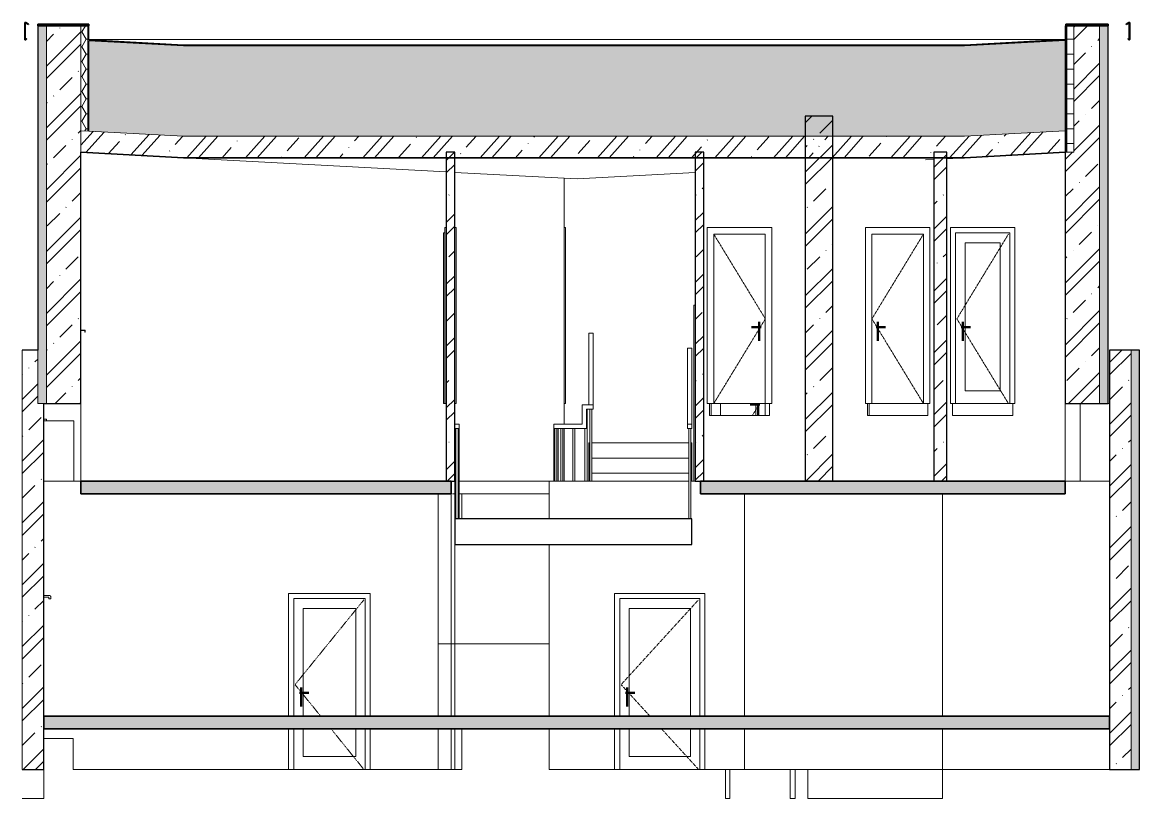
# Model space of a CAD drawing. Header units: millimetres. Extents: x -20192 to 462224, y -45352 to 20466.
# Drawn here: x -5127 to 7864, y 530 to 9550 of the extents above; entities that cross this region are included whole.
import ezdxf

# ---------------------------------------------------------------- set-up
doc = ezdxf.new("R2010")
doc.units = ezdxf.units.MM
doc.linetypes.add('Čárka', pattern=[6.35, 3.175, -3.175])
for name, color, linetype, lineweight in [('A-AREA', 32, 'Continuous', 9), ('A-DOOR', 31, 'Continuous', 9), ('A-DOOR-FRAM', 31, 'Continuous', 9), ('A-FLOR', 192, 'Continuous', 9), ('A-FLOR-HRAL', 11, 'Continuous', 9), ('A-FLOR-PATT', 8, 'Continuous', 35), ('A-GENM', 13, 'Continuous', 9), ('A-GLAZ', 151, 'Continuous', 9), ('A-ROOF', 132, 'Continuous', 9), ('A-ROOF-MCUT', 132, 'Continuous', 35), ('A-ROOF-PATT', 132, 'Continuous', 35), ('A-WALL', 113, 'Continuous', 9), ('A-WALL-PATT', 111, 'Continuous', 25), ('Q-SPCQ', 91, 'Continuous', 9), ('S-COLS', 52, 'Continuous', 9), ('S-STRS', 31, 'Continuous', 9)]:
    doc.layers.add(name, color=color, linetype=linetype, lineweight=lineweight)
pattern_1 = [(45, (1916.53, -2e-12), (-359.21, 359.21), []), (45, (2060.2, -2e-12), (-359.21, 359.21), []), (45, (2347.6, -3e-12), (-215.526, 502.894), [203.2, -101.6, 3.353, -98.247])]
pattern_2 = [(0, (1916.53, 0), (150, 86.6), [100, -200]), (60, (2016.53, 0), (0.0022, 173.2038), [100, -200]), (300, (2016.53, 0), (149.9978, -86.6038), [100, -200])]

# ---------------------------------------------------------------- blocks, each defined once
blk = doc.blocks.new('OKNO_2k_ - OKNO_2k_1900x1400-1963756-VB4-Z-Bourání')
at = {"layer": 'A-GLAZ'}
blk.add_line((-4446, 7320), (-4446, 5920), dxfattribs=at)
blk = doc.blocks.new('parapet_ext - parapet_ext-1802133-VB4-Z-Bourání')
at = {"layer": 'Q-SPCQ'}
for p, q in [((-4397, 5972), (-4446, 5972)), ((-4446, 5970), (-4399, 5970)), ((-4399, 5970), (-4399, 5950)), ((-4399, 5950), (-4397, 5950)), ((-4397, 5950), (-4397, 5972))]:
    blk.add_line(p, q, dxfattribs=at)
blk = doc.blocks.new('parapet s nosem_vnitní - parapet s nosem_vnitní-1349022-VB4-Z-Bourání')
at = {"layer": 'A-GENM'}
for p, q in [((-4807, 2890), (-4877, 2890)), ((-4877, 2870), (-4817, 2870)), ((-4817, 2870), (-4817, 2850)), ((-4797, 2850), (-4797, 2880)), ((-4817, 2850), (-4797, 2850))]:
    blk.add_line(p, q, dxfattribs=at)
for end in [90, 45]:
    blk.add_arc((-4807, 2880), 10, 0, end, dxfattribs=at)
blk = doc.blocks.new('DVERE_1k_oblozka - DD03_01_900x1970-2058718-VB4-Z-Bourání')
at = {"layer": 'A-DOOR'}
for p, q in [((1820, 2855), (1820, 1490)), ((2750, 2855), (1820, 2855)), ((1930, 1490), (1930, 2740)), ((1930, 2740), (2640, 2740)), ((2640, 2740), (2640, 1490)), ((2750, 2855), (2750, 1490)), ((1820, 1340), (1820, 870)), ((1930, 1020), (1930, 1340)), ((2640, 1340), (2640, 1020)), ((2750, 1340), (2750, 870)), ((2640, 1020), (1930, 1020)), ((2750, 870), (1820, 870))]:
    blk.add_line(p, q, dxfattribs=at)
at = {"layer": 'A-DOOR', "linetype": 'Čárka'}
for p, q in [((1835, 1855), (2735, 2840)), ((2169, 1490), (1835, 1855)), ((2735, 870), (2306, 1340))]:
    blk.add_line(p, q, dxfattribs=at)
at = {"layer": 'A-DOOR', "lineweight": 50}
for p, q in [((1905, 1820), (1905, 1600)), ((1995, 1760), (1885, 1760))]:
    blk.add_line(p, q, dxfattribs=at)
at = {"layer": 'A-DOOR-FRAM'}
for p, q in [((1760, 2915), (1760, 1490)), ((2810, 2915), (1760, 2915)), ((2810, 1490), (2810, 2915)), ((1760, 1340), (1760, 870)), ((2810, 870), (2810, 1340)), ((1820, 870), (1760, 870)), ((2810, 870), (2750, 870))]:
    blk.add_line(p, q, dxfattribs=at)
blk = doc.blocks.new('DVERE_1k_oblozka - DD03_01_800x1970_koupelna-2058714-VB4-Z-Bourání')
at = {"layer": 'A-DOOR'}
for p, q in [((-1141, 2855), (-1971, 2855)), ((-1971, 2855), (-1971, 1490)), ((-1861, 1490), (-1861, 2740)), ((-1861, 2740), (-1251, 2740)), ((-1251, 2740), (-1251, 1490)), ((-1141, 1490), (-1141, 2855)), ((-1971, 1340), (-1971, 870)), ((-1861, 1020), (-1861, 1340)), ((-1251, 1340), (-1251, 1020)), ((-1141, 870), (-1141, 1340)), ((-1251, 1020), (-1861, 1020)), ((-1141, 870), (-1971, 870))]:
    blk.add_line(p, q, dxfattribs=at)
at = {"layer": 'A-DOOR', "linetype": 'Čárka'}
for p, q in [((-1956, 1855), (-1156, 2840)), ((-1659, 1490), (-1956, 1855)), ((-1156, 870), (-1537, 1340))]:
    blk.add_line(p, q, dxfattribs=at)
at = {"layer": 'A-DOOR', "lineweight": 50}
for p, q in [((-1886, 1820), (-1886, 1600)), ((-1796, 1760), (-1906, 1760))]:
    blk.add_line(p, q, dxfattribs=at)
at = {"layer": 'A-DOOR-FRAM'}
for p, q in [((-2031, 2915), (-2031, 1490)), ((-1081, 2915), (-2031, 2915)), ((-1081, 1490), (-1081, 2915)), ((-2031, 1340), (-2031, 870)), ((-1081, 870), (-1081, 1340)), ((-1971, 870), (-2031, 870)), ((-1141, 870), (-1081, 870))]:
    blk.add_line(p, q, dxfattribs=at)
blk = doc.blocks.new('DVERE_1k_oblozka - DD03_01_800x1970_koupelna-1549489-VB4-Z-Bourání')
at = {"layer": 'A-DOOR-FRAM'}
for p, q in [((2697, 6265), (2682, 6265)), ((2682, 6265), (2682, 4220))]:
    blk.add_line(p, q, dxfattribs=at)
blk = doc.blocks.new('DVERE_1k_oblozka - DD03_01_800x1970_koupelna-1549510-VB4-Z-Bourání')
at = {"layer": 'A-DOOR'}
for p, q in [((-228, 7105), (-213, 7105)), ((-228, 5120), (-228, 7105)), ((-213, 5120), (-228, 5120))]:
    blk.add_line(p, q, dxfattribs=at)
at = {"layer": 'A-DOOR-FRAM'}
for p, q in [((-198, 7165), (-213, 7165)), ((-213, 5120), (-213, 7165)), ((-83, 7165), (-98, 7165)), ((-83, 5120), (-83, 7165)), ((-198, 5120), (-213, 5120)), ((-83, 5120), (-98, 5120))]:
    blk.add_line(p, q, dxfattribs=at)
blk = doc.blocks.new('DVERE_1k_oblozka - DD03_01_600x1970_koupelna-1549511-VB4-Z-Bourání')
at = {"layer": 'A-DOOR'}
for p, q in [((2882, 4980), (2882, 5120)), ((2992, 5120), (2992, 4980)), ((3402, 4980), (3402, 5120)), ((3512, 4980), (3512, 5120))]:
    blk.add_line(p, q, dxfattribs=at)
at = {"layer": 'A-DOOR', "lineweight": 50}
for p, q in [((3337, 5110), (3447, 5110)), ((3427, 5120), (3427, 4980))]:
    blk.add_line(p, q, dxfattribs=at)
at = {"layer": 'A-DOOR', "linetype": 'Čárka'}
blk.add_line((3360, 4980), (3445, 5120), dxfattribs=at)
blk = doc.blocks.new('DVERE_1k_oblozka - DD03_01_600x1970_koupelna-1549509-VB4-Z-Bourání')
at = {"layer": 'A-DOOR', "linetype": 'Čárka'}
for p, q in [((3512, 6105), (2912, 7090)), ((2912, 5120), (3512, 6105))]:
    blk.add_line(p, q, dxfattribs=at)
at = {"layer": 'A-DOOR', "lineweight": 50}
for p, q in [((3352, 6010), (3462, 6010)), ((3442, 6070), (3442, 5850))]:
    blk.add_line(p, q, dxfattribs=at)
at = {"layer": 'A-DOOR'}
blk.add_line((3512, 5120), (2912, 5120), dxfattribs=at)
at = {"layer": 'A-DOOR-FRAM'}
for p, q in [((3587, 7165), (2837, 7165)), ((2837, 7165), (2837, 5120)), ((3587, 7165), (3587, 5120)), ((2912, 5120), (2912, 7090)), ((2912, 7090), (3512, 7090)), ((3512, 7090), (3512, 5120)), ((2837, 5120), (2912, 5120)), ((3587, 5120), (3512, 5120))]:
    blk.add_line(p, q, dxfattribs=at)
blk = doc.blocks.new('DVERE_1k_oblozka - DD03_01_600x1970_koupelna-V4-VB4-Z-Bourání')
at = {"layer": 'A-DOOR', "linetype": 'Čárka'}
for p, q in [((4751, 6105), (5351, 7090)), ((5351, 5120), (4751, 6105))]:
    blk.add_line(p, q, dxfattribs=at)
at = {"layer": 'A-DOOR', "lineweight": 50}
for p, q in [((4911, 6010), (4801, 6010)), ((4821, 6070), (4821, 5850))]:
    blk.add_line(p, q, dxfattribs=at)
at = {"layer": 'A-DOOR'}
blk.add_line((5351, 5120), (4751, 5120), dxfattribs=at)
at = {"layer": 'A-DOOR-FRAM'}
for p, q in [((5426, 7165), (4676, 7165)), ((4676, 5120), (4676, 7165)), ((5426, 5120), (5426, 7165)), ((4751, 5120), (4751, 7090)), ((4751, 7090), (5351, 7090)), ((5351, 7090), (5351, 5120)), ((4751, 5120), (4676, 5120)), ((5351, 5120), (5426, 5120))]:
    blk.add_line(p, q, dxfattribs=at)
blk = doc.blocks.new('DVERE_1k_oblozka - DD03_01_600x1970_koupelna-V5-VB4-Z-Bourání')
at = {"layer": 'A-DOOR'}
for p, q in [((5724, 7105), (5724, 5120)), ((6354, 7105), (5724, 7105)), ((6354, 7105), (6354, 5120)), ((5834, 5270), (5834, 6990)), ((5834, 6990), (6244, 6990)), ((6244, 6990), (6244, 5270)), ((6244, 5270), (5834, 5270)), ((6354, 5120), (5724, 5120))]:
    blk.add_line(p, q, dxfattribs=at)
at = {"layer": 'A-DOOR', "linetype": 'Čárka'}
for p, q in [((5739, 6105), (6339, 7090)), ((6339, 5120), (5739, 6105))]:
    blk.add_line(p, q, dxfattribs=at)
at = {"layer": 'A-DOOR', "lineweight": 50}
for p, q in [((5899, 6010), (5789, 6010)), ((5809, 6070), (5809, 5850))]:
    blk.add_line(p, q, dxfattribs=at)
at = {"layer": 'A-DOOR-FRAM'}
for p, q in [((5664, 7165), (5664, 5120)), ((6414, 7165), (5664, 7165)), ((6414, 5120), (6414, 7165)), ((5724, 5120), (5664, 5120)), ((6354, 5120), (6414, 5120))]:
    blk.add_line(p, q, dxfattribs=at)
blk = doc.blocks.new('DVERE_1k_oblozka - DD03_01_800x1970_koupelna-V6-VB4-Z-Bourání')
at = {"layer": 'A-DOOR-FRAM'}
for p, q in [((1187, 7165), (1172, 7165)), ((1187, 5120), (1187, 7165)), ((1187, 5120), (1172, 5120))]:
    blk.add_line(p, q, dxfattribs=at)
blk = doc.blocks.new('Zábradlí - 25mm-1833930-VB4-Z-Bourání')
at = {"layer": 'A-FLOR-HRAL'}
for p, q in [((-85, 3782), (-85, 4832)), ((-60, 3782), (-60, 4832))]:
    blk.add_line(p, q, dxfattribs=at)
blk = doc.blocks.new('Zábradlí - 25mm-V7-VB4-Z-Bourání')
at = {"layer": 'A-FLOR-HRAL'}
for p, q in [((2621, 4832), (2621, 3782)), ((2646, 3782), (2646, 4832))]:
    blk.add_line(p, q, dxfattribs=at)
blk = doc.blocks.new('Zábradlí - Zábradlí-2021718-VB4-Z-Bourání')
at = {"layer": 'A-FLOR-HRAL'}
for p, q in [((2608, 5764), (2658, 5764)), ((2608, 5058), (2608, 5764)), ((2658, 5764), (2658, 5058)), ((2608, 4882), (2608, 5058)), ((2658, 5058), (2658, 4882)), ((-97, 4832), (-97, 3782)), ((-47, 4832), (-47, 3782))]:
    blk.add_line(p, q, dxfattribs=at)
at = {"layer": 'A-FLOR-HRAL', "lineweight": 18}
for p, q in [((-47, 4882), (-97, 4882)), ((-97, 4882), (-97, 4832)), ((-97, 4832), (-47, 4832)), ((-47, 4832), (-47, 4882)), ((2608, 4882), (2608, 4832)), ((2658, 4882), (2608, 4882)), ((2608, 4832), (2658, 4832)), ((2658, 4832), (2658, 4882))]:
    blk.add_line(p, q, dxfattribs=at)
for name in ['Zábradlí - 25mm-1833930-VB4-Z-Bourání', 'Zábradlí - 25mm-V7-VB4-Z-Bourání']:
    blk.add_blockref(name, (0, 0))
blk = doc.blocks.new('Zábradlí - 25mm-1849468-VB4-Z-Bourání')
at = {"layer": 'A-FLOR-HRAL'}
for p, q in [((1439, 4220), (1439, 5055)), ((1414, 4832), (1414, 4220))]:
    blk.add_line(p, q, dxfattribs=at)
blk = doc.blocks.new('Zábradlí - 25mm-V8-VB4-Z-Bourání')
at = {"layer": 'A-FLOR-HRAL'}
for p, q in [((1274, 4832), (1274, 4220)), ((1299, 4220), (1299, 4832))]:
    blk.add_line(p, q, dxfattribs=at)
blk = doc.blocks.new('Zábradlí - 25mm-V9-VB4-Z-Bourání')
at = {"layer": 'A-FLOR-HRAL'}
for p, q in [((1471, 5055), (1471, 4220)), ((1496, 4220), (1496, 5055))]:
    blk.add_line(p, q, dxfattribs=at)
blk = doc.blocks.new('Zábradlí - 25mm-V10-VB4-Z-Bourání')
at = {"layer": 'A-FLOR-HRAL'}
for p, q in [((1064, 4220), (1064, 4832)), ((1089, 4220), (1089, 4832))]:
    blk.add_line(p, q, dxfattribs=at)
blk = doc.blocks.new('Zábradlí - Zábradlí-2021722-VB4-Z-Bourání')
for name, p in [('Zábradlí - 25mm-1849468-VB4-Z-Bourání', (0, 0)), ('Zábradlí - 25mm-V9-VB4-Z-Bourání', (0, 0)), ('Zábradlí - 25mm-V10-VB4-Z-Bourání', (0, 0)), ('Zábradlí - 25mm-V8-VB4-Z-Bourání', (-140, 0)), ('Zábradlí - 25mm-V8-VB4-Z-Bourání', (0, 0))]:
    blk.add_blockref(name, p)
blk = doc.blocks.new('Typ horního madla - Horní madlo_Vnitřní_-2021735-VB4-Z-Bourání')
at = {"layer": 'A-FLOR-HRAL'}
for p, q in [((2608, 5764), (2658, 5764)), ((2608, 5058), (2608, 5764)), ((2658, 5764), (2658, 5058)), ((2608, 4882), (2608, 5058)), ((2658, 5058), (2658, 4882)), ((-47, 4882), (-97, 4882)), ((-97, 4882), (-97, 4832)), ((-97, 4832), (-47, 4832)), ((-97, 4832), (-97, 3782)), ((-47, 4832), (-47, 4882)), ((-47, 4832), (-47, 3782)), ((2608, 4882), (2608, 4832)), ((2658, 4882), (2608, 4882)), ((2608, 4832), (2658, 4832)), ((2658, 4832), (2658, 4882))]:
    blk.add_line(p, q, dxfattribs=at)
blk = doc.blocks.new('Typ horního madla - Horní madlo_Vnitřní_-2021751-VB4-Z-Bourání')
at = {"layer": 'A-FLOR-HRAL'}
for p, q in [((1459, 5940), (1509, 5940)), ((1459, 5105), (1459, 5940)), ((1509, 5940), (1509, 5105)), ((1384, 5105), (1384, 4882)), ((1509, 5105), (1384, 5105)), ((1509, 5055), (1509, 5105)), ((1434, 5055), (1434, 4832)), ((1509, 5055), (1434, 5055)), ((1052, 4832), (1052, 4882)), ((1384, 4882), (1052, 4882)), ((1052, 4832), (1052, 4220)), ((1434, 4832), (1052, 4832)), ((1102, 4832), (1102, 4220))]:
    blk.add_line(p, q, dxfattribs=at)

msp = doc.modelspace()

# ---------------------------------------------------------------- hatches: boundary and pattern name
at = {"layer": 'A-FLOR-PATT', "lineweight": 9}
h = msp.add_hatch(color=256, dxfattribs=at)
h.paths.add_polyline_path([(6998, 4070), (6999, 4070), (6999, 4220), (2758, 4220), (2758, 4070), (5185, 4070)])
h.paths.add_polyline_path([(-3878, 4070), (-142, 4070), (-142, 4220), (-4447, 4220), (-4447, 4070)])
msp.add_hatch(color=256, dxfattribs=at).paths.add_polyline_path([(6998, 1340), (7514, 1340), (7514, 1490), (-4877, 1490), (-4877, 1340), (5185, 1340)])
at = {"layer": 'A-ROOF-PATT', "lineweight": 9}
h = msp.add_hatch(dxfattribs=at)
h.set_pattern_fill('FP_9', color=41, angle=-90, style=0, pattern_type=2)
h.set_pattern_definition([(270, (346.7, 9530), (1270, -2e-12), []), (270, (356.8, 9530), (1270, -2e-12), []), (270, (367, 9530), (1270, -2e-12), []), (270, (377.2, 9530), (1270, -2e-12), []), (270, (387.3, 9530), (1270, -2e-12), []), (270, (397.5, 9530), (1270, -2e-12), []), (270, (407.6, 9530), (1270, -2e-12), []), (270, (417.8, 9530), (1270, -2e-12), []), (270, (428, 9530), (1270, -2e-12), []), (270, (438.1, 9530), (1270, -2e-12), []), (270, (448.3, 9530), (1270, -2e-12), []), (270, (458.4, 9530), (1270, -2e-12), []), (270, (468.6, 9530), (1270, -2e-12), []), (270, (478.8, 9530), (1270, -2e-12), []), (270, (488.9, 9530), (1270, -2e-12), []), (270, (499.1, 9530), (1270, -2e-12), []), (270, (509.2, 9530), (1270, -2e-12), []), (270, (519.4, 9530), (1270, -2e-12), []), (270, (529.6, 9530), (1270, -2e-12), []), (270, (539.7, 9530), (1270, -2e-12), []), (270, (549.9, 9530), (1270, -2e-12), []), (270, (560, 9530), (1270, -2e-12), []), (270, (570.2, 9530), (1270, -2e-12), []), (270, (580.4, 9530), (1270, -2e-12), []), (270, (590.5, 9530), (1270, -2e-12), []), (270, (600.7, 9530), (1270, -2e-12), []), (270, (610.8, 9530), (1270, -2e-12), []), (270, (621, 9530), (1270, -2e-12), []), (270, (631.2, 9530), (1270, -2e-12), []), (270, (641.3, 9530), (1270, -2e-12), []), (270, (981.7, 9530), (1270, -2e-12), []), (270, (991.8, 9530), (1270, -2e-12), []), (270, (1002, 9530), (1270, -2e-12), []), (270, (1012.2, 9530), (1270, -2e-12), []), (270, (1022.3, 9530), (1270, -2e-12), []), (270, (1032.5, 9530), (1270, -2e-12), []), (270, (1042.6, 9530), (1270, -2e-12), []), (270, (1052.8, 9530), (1270, -2e-12), []), (270, (1063, 9530), (1270, -2e-12), []), (270, (1073.1, 9530), (1270, -2e-12), []), (270, (1083.3, 9530), (1270, -2e-12), []), (270, (1093.4, 9530), (1270, -2e-12), []), (270, (1103.6, 9530), (1270, -2e-12), []), (270, (1113.8, 9530), (1270, -2e-12), []), (270, (1123.9, 9530), (1270, -2e-12), []), (270, (1134.1, 9530), (1270, -2e-12), []), (270, (1144.2, 9530), (1270, -2e-12), []), (270, (1154.4, 9530), (1270, -2e-12), []), (270, (1164.6, 9530), (1270, -2e-12), []), (270, (1174.7, 9530), (1270, -2e-12), []), (270, (1184.9, 9530), (1270, -2e-12), []), (270, (1195, 9530), (1270, -2e-12), []), (270, (1205.2, 9530), (1270, -2e-12), []), (270, (1215.4, 9530), (1270, -2e-12), []), (270, (1225.5, 9530), (1270, -2e-12), []), (270, (1235.7, 9530), (1270, -2e-12), []), (270, (1245.8, 9530), (1270, -2e-12), []), (270, (1256, 9530), (1270, -2e-12), []), (270, (1266.2, 9530), (1270, -2e-12), []), (270, (1276.3, 9530), (1270, -2e-12), [])])
h.paths.add_polyline_path([(-4352, 9510), (-4352, 9530), (-4947, 9530), (-4947, 9510)])
h.paths.add_polyline_path([(7499, 9510), (7499, 9530), (7004, 9530), (7004, 9510)])
h = msp.add_hatch(dxfattribs=at)
h.set_pattern_fill('FP_5', color=256, angle=-90, style=0, pattern_type=2)
h.set_pattern_definition([(273.128, (3234.5, 9144.3), (1268.1, 69.3), []), (273.128, (3244.7, 9144.8), (1268.1, 69.3), []), (273.128, (3254.8, 9145.4), (1268.1, 69.3), []), (273.128, (3265, 9146), (1268.1, 69.3), []), (273.128, (3275.1, 9146.5), (1268.1, 69.3), []), (273.128, (3285.3, 9147), (1268.1, 69.3), []), (273.128, (3295.4, 9147.6), (1268.1, 69.3), []), (273.128, (3305.6, 9148.2), (1268.1, 69.3), []), (273.128, (3315.7, 9148.7), (1268.1, 69.3), []), (273.128, (3325.8, 9149.3), (1268.1, 69.3), []), (273.128, (3336, 9149.8), (1268.1, 69.3), []), (273.128, (3346.1, 9150.4), (1268.1, 69.3), []), (273.128, (3356.3, 9150.9), (1268.1, 69.3), []), (273.128, (3366.4, 9151.5), (1268.1, 69.3), []), (273.128, (3376.6, 9152), (1268.1, 69.3), []), (273.128, (3386.7, 9152.6), (1268.1, 69.3), []), (273.128, (3396.9, 9153.1), (1268.1, 69.3), []), (273.128, (3407, 9153.7), (1268.1, 69.3), []), (273.128, (3417.1, 9154.3), (1268.1, 69.3), []), (273.128, (3427.3, 9154.8), (1268.1, 69.3), []), (273.128, (3437.4, 9155.4), (1268.1, 69.3), []), (273.128, (3447.6, 9155.9), (1268.1, 69.3), []), (273.128, (3457.7, 9156.5), (1268.1, 69.3), []), (273.128, (3467.9, 9157), (1268.1, 69.3), []), (273.128, (3478, 9157.6), (1268.1, 69.3), []), (273.128, (3488.2, 9158.1), (1268.1, 69.3), []), (273.128, (3498.3, 9158.7), (1268.1, 69.3), []), (273.128, (3508.5, 9159.2), (1268.1, 69.3), []), (273.128, (3518.6, 9159.8), (1268.1, 69.3), []), (273.128, (3528.7, 9160.4), (1268.1, 69.3), []), (273.128, (3868.6, 9178.9), (1268.1, 69.3), []), (273.128, (3878.7, 9179.5), (1268.1, 69.3), []), (273.128, (3888.9, 9180), (1268.1, 69.3), []), (273.128, (3899, 9180.6), (1268.1, 69.3), []), (273.128, (3909.2, 9181.1), (1268.1, 69.3), []), (273.128, (3919.3, 9181.7), (1268.1, 69.3), []), (273.128, (3929.5, 9182.2), (1268.1, 69.3), []), (273.128, (3939.6, 9182.8), (1268.1, 69.3), []), (273.128, (3949.8, 9183.4), (1268.1, 69.3), []), (273.128, (3959.9, 9183.9), (1268.1, 69.3), []), (273.128, (3970, 9184.5), (1268.1, 69.3), []), (273.128, (3980.2, 9185), (1268.1, 69.3), []), (273.128, (3990.3, 9185.6), (1268.1, 69.3), []), (273.128, (4000.5, 9186.1), (1268.1, 69.3), []), (273.128, (4010.6, 9186.7), (1268.1, 69.3), []), (273.128, (4020.8, 9187.2), (1268.1, 69.3), []), (273.128, (4030.9, 9187.8), (1268.1, 69.3), []), (273.128, (4041, 9188.3), (1268.1, 69.3), []), (273.128, (4051.2, 9188.9), (1268.1, 69.3), []), (273.128, (4061.3, 9189.5), (1268.1, 69.3), []), (273.128, (4071.5, 9190), (1268.1, 69.3), []), (273.128, (4081.6, 9190.6), (1268.1, 69.3), []), (273.128, (4091.8, 9191.1), (1268.1, 69.3), []), (273.128, (4101.9, 9191.7), (1268.1, 69.3), []), (273.128, (4112.1, 9192.2), (1268.1, 69.3), []), (273.128, (4122.2, 9192.8), (1268.1, 69.3), []), (273.128, (4132.4, 9193.3), (1268.1, 69.3), []), (273.128, (4142.5, 9193.9), (1268.1, 69.3), []), (273.128, (4152.7, 9194.4), (1268.1, 69.3), []), (273.128, (4162.8, 9195), (1268.1, 69.3), [])])
h.paths.add_polyline_path([(-3253, 9276), (5826, 9276), (6999, 9340), (6999, 9350), (5826, 9286), (-3253, 9286), (-4352, 9345), (-4352, 9335)])
h = msp.add_hatch(dxfattribs=at)
h.set_pattern_fill('FP_2', color=256, style=0, pattern_type=2)
h.set_pattern_definition(pattern_2)
h.paths.add_polyline_path([(-3253, 8226), (5826, 8226), (6999, 8290), (6999, 9340), (5826, 9276), (-3253, 9276), (-4352, 9335), (-4352, 8285), (-3878, 8259)])
h = msp.add_hatch(dxfattribs=at)
h.set_pattern_fill('FP_6', color=256, angle=225, style=0, pattern_type=2)
h.set_pattern_definition([(48.128, (1916.53, -1e-12), (-378.276, 339.074), []), (48.128, (2060, 7.84), (-378.276, 339.074), []), (48.128, (2346.94, 23.5), (-242.646, 490.385), [203.2, -101.6, 3.353, -98.247])])
h.paths.add_polyline_path([(-2066, 7976), (5826, 7976), (6999, 8040), (6999, 8290), (5826, 8226), (-3253, 8226), (-4447, 8290), (-4447, 8040), (-3253, 7976)])
at = {"layer": 'A-WALL-PATT', "lineweight": 9}
for points in [[(-4947, 5120), (-4847, 5120), (-4847, 9510), (-4947, 9510), (-4947, 5203)], [(7399, 5120), (7499, 5120), (7499, 9510), (7399, 9510), (7399, 5547)], [(7864, 870), (7864, 5740), (7764, 5740), (7764, 870)]]:
    msp.add_hatch(color=256, dxfattribs=at).paths.add_polyline_path(points)
h = msp.add_hatch(dxfattribs=at)
h.set_pattern_fill('FP_1', color=256, angle=225, style=0, pattern_type=2)
h.set_pattern_definition(pattern_1)
h.paths.add_polyline_path([(-4785, 5120), (-4447, 5120), (-4447, 9510), (-4847, 9510), (-4847, 5120)])
h = msp.add_hatch(dxfattribs=at)
h.set_pattern_fill('FP_2', color=256, style=0, pattern_type=2)
h.set_pattern_definition(pattern_2)
h.paths.add_polyline_path([(-4367, 8286), (-4367, 9510), (-4447, 9510), (-4447, 8290)])
h = msp.add_hatch(dxfattribs=at)
h.set_pattern_fill('FP_8', color=256, angle=270, style=0, pattern_type=2)
h.set_pattern_definition([(180, (-4351.6, 9704.6), (-2e-13, -1270), []), (180, (-4351.6, 9694.5), (-2e-13, -1270), []), (180, (-4351.6, 9684.3), (-2e-13, -1270), []), (180, (-4351.6, 9674.2), (-2e-13, -1270), []), (180, (-4351.6, 9664), (-2e-13, -1270), []), (180, (-4351.6, 9653.8), (-2e-13, -1270), []), (180, (-4351.6, 9643.7), (-2e-13, -1270), []), (180, (-4351.6, 9633.5), (-2e-13, -1270), []), (180, (-4351.6, 9623.4), (-2e-13, -1270), []), (180, (-4351.6, 9613.2), (-2e-13, -1270), []), (180, (-4351.6, 9603), (-2e-13, -1270), []), (180, (-4351.6, 9592.9), (-2e-13, -1270), []), (180, (-4351.6, 9582.7), (-2e-13, -1270), []), (180, (-4351.6, 9572.6), (-2e-13, -1270), []), (180, (-4351.6, 9562.4), (-2e-13, -1270), []), (180, (-4351.6, 9552.2), (-2e-13, -1270), []), (180, (-4351.6, 9542.1), (-2e-13, -1270), []), (180, (-4351.6, 9531.9), (-2e-13, -1270), []), (180, (-4351.6, 9521.8), (-2e-13, -1270), []), (180, (-4351.6, 9511.6), (-2e-13, -1270), []), (180, (-4351.6, 9501.4), (-2e-13, -1270), []), (180, (-4351.6, 9491.3), (-2e-13, -1270), []), (180, (-4351.6, 9481.1), (-2e-13, -1270), []), (180, (-4351.6, 9471), (-2e-13, -1270), []), (180, (-4351.6, 9460.8), (-2e-13, -1270), []), (180, (-4351.6, 9450.6), (-2e-13, -1270), []), (180, (-4351.6, 9440.5), (-2e-13, -1270), []), (180, (-4351.6, 9430.3), (-2e-13, -1270), []), (180, (-4351.6, 9420.2), (-2e-13, -1270), []), (180, (-4351.6, 9410), (-2e-13, -1270), []), (180, (-4351.6, 9069.6), (-2e-13, -1270), []), (180, (-4351.6, 9059.5), (-2e-13, -1270), []), (180, (-4351.6, 9049.3), (-2e-13, -1270), []), (180, (-4351.6, 9039.2), (-2e-13, -1270), []), (180, (-4351.6, 9029), (-2e-13, -1270), []), (180, (-4351.6, 9018.8), (-2e-13, -1270), []), (180, (-4351.6, 9008.7), (-2e-13, -1270), []), (180, (-4351.6, 8998.5), (-2e-13, -1270), []), (180, (-4351.6, 8988.4), (-2e-13, -1270), []), (180, (-4351.6, 8978.2), (-2e-13, -1270), []), (180, (-4351.6, 8968), (-2e-13, -1270), []), (180, (-4351.6, 8957.9), (-2e-13, -1270), []), (180, (-4351.6, 8947.7), (-2e-13, -1270), []), (180, (-4351.6, 8937.6), (-2e-13, -1270), []), (180, (-4351.6, 8927.4), (-2e-13, -1270), []), (180, (-4351.6, 8917.2), (-2e-13, -1270), []), (180, (-4351.6, 8907.1), (-2e-13, -1270), []), (180, (-4351.6, 8896.9), (-2e-13, -1270), []), (180, (-4351.6, 8886.8), (-2e-13, -1270), []), (180, (-4351.6, 8876.6), (-2e-13, -1270), []), (180, (-4351.6, 8866.4), (-2e-13, -1270), []), (180, (-4351.6, 8856.3), (-2e-13, -1270), []), (180, (-4351.6, 8846.1), (-2e-13, -1270), []), (180, (-4351.6, 8836), (-2e-13, -1270), []), (180, (-4351.6, 8825.8), (-2e-13, -1270), []), (180, (-4351.6, 8815.6), (-2e-13, -1270), []), (180, (-4351.6, 8805.5), (-2e-13, -1270), []), (180, (-4351.6, 8795.3), (-2e-13, -1270), []), (180, (-4351.6, 8785.2), (-2e-13, -1270), []), (180, (-4351.6, 8775), (-2e-13, -1270), [])])
h.paths.add_polyline_path([(-4352, 8285), (-4352, 9510), (-4367, 9510), (-4367, 8286)])
h = msp.add_hatch(dxfattribs=at)
h.set_pattern_fill('FP_1', color=256, angle=225, style=0, pattern_type=2)
h.set_pattern_definition(pattern_1)
h.paths.add_polyline_path([(7004, 5120), (7399, 5120), (7399, 9510), (7099, 9510), (7099, 8040), (7004, 8040), (7004, 9510), (6999, 9510), (6999, 5120)])
h = msp.add_hatch(dxfattribs=at)
h.set_pattern_fill('FP_7', color=256, angle=-90, style=0, pattern_type=2)
h.set_pattern_definition([(360, (7004.3, 7845.4), (5e-12, 1270), []), (360, (7004.3, 7855.5), (5e-12, 1270), []), (360, (7004.3, 7865.7), (5e-12, 1270), []), (360, (7004.3, 7875.8), (5e-12, 1270), []), (360, (7004.3, 7886), (5e-12, 1270), []), (360, (7004.3, 7896.2), (5e-12, 1270), []), (360, (7004.3, 7906.3), (5e-12, 1270), []), (360, (7004.3, 7916.5), (5e-12, 1270), []), (360, (7004.3, 7926.6), (5e-12, 1270), []), (360, (7004.3, 7936.8), (5e-12, 1270), []), (360, (7004.3, 7947), (5e-12, 1270), []), (360, (7004.3, 7957.1), (5e-12, 1270), []), (360, (7004.3, 7967.3), (5e-12, 1270), []), (360, (7004.3, 7977.4), (5e-12, 1270), []), (360, (7004.3, 7987.6), (5e-12, 1270), []), (360, (7004.3, 7997.8), (5e-12, 1270), []), (360, (7004.3, 8007.9), (5e-12, 1270), []), (360, (7004.3, 8018.1), (5e-12, 1270), []), (360, (7004.3, 8028.2), (5e-12, 1270), []), (360, (7004.3, 8038.4), (5e-12, 1270), []), (360, (7004.3, 8048.6), (5e-12, 1270), []), (360, (7004.3, 8058.7), (5e-12, 1270), []), (360, (7004.3, 8068.9), (5e-12, 1270), []), (360, (7004.3, 8079), (5e-12, 1270), []), (360, (7004.3, 8089.2), (5e-12, 1270), []), (360, (7004.3, 8099.4), (5e-12, 1270), []), (360, (7004.3, 8109.5), (5e-12, 1270), []), (360, (7004.3, 8119.7), (5e-12, 1270), []), (360, (7004.3, 8129.8), (5e-12, 1270), []), (360, (7004.3, 8140), (5e-12, 1270), []), (360, (7004.3, 8480.4), (5e-12, 1270), []), (360, (7004.3, 8490.5), (5e-12, 1270), []), (360, (7004.3, 8500.7), (5e-12, 1270), []), (360, (7004.3, 8510.8), (5e-12, 1270), []), (360, (7004.3, 8521), (5e-12, 1270), []), (360, (7004.3, 8531.2), (5e-12, 1270), []), (360, (7004.3, 8541.3), (5e-12, 1270), []), (360, (7004.3, 8551.5), (5e-12, 1270), []), (360, (7004.3, 8561.6), (5e-12, 1270), []), (360, (7004.3, 8571.8), (5e-12, 1270), []), (360, (7004.3, 8582), (5e-12, 1270), []), (360, (7004.3, 8592.1), (5e-12, 1270), []), (360, (7004.3, 8602.3), (5e-12, 1270), []), (360, (7004.3, 8612.4), (5e-12, 1270), []), (360, (7004.3, 8622.6), (5e-12, 1270), []), (360, (7004.3, 8632.8), (5e-12, 1270), []), (360, (7004.3, 8642.9), (5e-12, 1270), []), (360, (7004.3, 8653.1), (5e-12, 1270), []), (360, (7004.3, 8663.2), (5e-12, 1270), []), (360, (7004.3, 8673.4), (5e-12, 1270), []), (360, (7004.3, 8683.6), (5e-12, 1270), []), (360, (7004.3, 8693.7), (5e-12, 1270), []), (360, (7004.3, 8703.9), (5e-12, 1270), []), (360, (7004.3, 8714), (5e-12, 1270), []), (360, (7004.3, 8724.2), (5e-12, 1270), []), (360, (7004.3, 8734.4), (5e-12, 1270), []), (360, (7004.3, 8744.5), (5e-12, 1270), []), (360, (7004.3, 8754.7), (5e-12, 1270), []), (360, (7004.3, 8764.8), (5e-12, 1270), []), (360, (7004.3, 8775), (5e-12, 1270), [])])
h.paths.add_polyline_path([(7019, 8040), (7019, 9510), (7004, 9510), (7004, 8040)])
h = msp.add_hatch(dxfattribs=at)
h.set_pattern_fill('FP_2', color=256, style=0, pattern_type=2)
h.set_pattern_definition(pattern_2)
h.paths.add_polyline_path([(7019, 8040), (7099, 8040), (7099, 9510), (7019, 9510), (7019, 8982)])
h = msp.add_hatch(dxfattribs=at)
h.set_pattern_fill('FP_1', color=256, angle=225, style=0, pattern_type=2)
h.set_pattern_definition(pattern_1)
h.paths.add_polyline_path([(4279, 4220), (4297, 4220), (4297, 8460), (3977, 8460), (3977, 4220)])
h = msp.add_hatch(dxfattribs=at)
h.set_pattern_fill('FP_1', color=256, angle=225, style=0, pattern_type=2)
h.set_pattern_definition(pattern_1)
h.paths.add_polyline_path([(-198, 4220), (-98, 4220), (-98, 8040), (-198, 8040), (-198, 4860)])
h = msp.add_hatch(dxfattribs=at)
h.set_pattern_fill('FP_1', color=256, angle=225, style=0, pattern_type=2)
h.set_pattern_definition(pattern_1)
h.paths.add_polyline_path([(2797, 4220), (2797, 8040), (2697, 8040), (2697, 4220)])
h = msp.add_hatch(dxfattribs=at)
h.set_pattern_fill('FP_1', color=256, angle=225, style=0, pattern_type=2)
h.set_pattern_definition(pattern_1)
h.paths.add_polyline_path([(5621, 4220), (5621, 8040), (5471, 8040), (5471, 4220)])
h = msp.add_hatch(dxfattribs=at)
h.set_pattern_fill('FP_1', color=256, angle=225, style=0, pattern_type=2)
h.set_pattern_definition(pattern_1)
h.paths.add_polyline_path([(-5127, 870), (-4877, 870), (-4877, 5120), (-4947, 5120), (-4947, 5740), (-5127, 5740), (-5127, 2111)])
h = msp.add_hatch(dxfattribs=at)
h.set_pattern_fill('FP_1', color=256, angle=225, style=0, pattern_type=2)
h.set_pattern_definition(pattern_1)
h.paths.add_polyline_path([(7764, 870), (7764, 5740), (7514, 5740), (7514, 870)])

# ---------------------------------------------------------------- linework, layer by layer
at = {"layer": 'A-AREA'}
msp.add_line((999, 2330), (-291, 2330), dxfattribs=at)
at = {"layer": 'A-FLOR', "lineweight": 35}
for p, q in [((-142, 4220), (-4447, 4220)), ((-4447, 4220), (-4447, 4070)), ((-142, 4070), (-142, 4220)), ((6999, 4220), (2758, 4220)), ((2758, 4220), (2758, 4070)), ((6999, 4070), (6999, 4220)), ((-4447, 4070), (-142, 4070)), ((2758, 4070), (6999, 4070)), ((7514, 1490), (-4877, 1490)), ((-4877, 1490), (-4877, 1340)), ((7514, 1340), (7514, 1490)), ((-4877, 1340), (7514, 1340))]:
    msp.add_line(p, q, dxfattribs=at)
at = {"layer": 'A-FLOR'}
for p, q in [((-47, 4220), (999, 4220)), ((-97, 4070), (-127, 4070)), ((999, 4070), (-47, 4070))]:
    msp.add_line(p, q, dxfattribs=at)
at = {"layer": 'A-ROOF', "color": 40, "lineweight": 35}
for p, q in [((-4352, 9530), (-4947, 9530)), ((-4947, 9530), (-4947, 9510)), ((-4947, 9510), (-4352, 9510)), ((-4352, 9510), (-4352, 9530)), ((7499, 9530), (7004, 9530)), ((7004, 9530), (7004, 9510)), ((7004, 9510), (7499, 9510)), ((7499, 9510), (7499, 9530))]:
    msp.add_line(p, q, dxfattribs=at)
at = {"layer": 'A-ROOF', "lineweight": 18}
for p, q in [((6999, 9350), (-4352, 9350)), ((-3253, 7976), (-198, 7812)), ((5373, 7951), (5471, 7956)), ((5621, 7965), (5826, 7976)), ((-98, 7806), (1326, 7730)), ((1326, 7730), (2697, 7805))]:
    msp.add_line(p, q, dxfattribs=at)
at = {"layer": 'A-ROOF', "lineweight": 35}
for p, q in [((-3253, 9286), (-4352, 9345)), ((5826, 9286), (-3253, 9286)), ((6999, 9350), (5826, 9286)), ((-4447, 8040), (-3253, 7976)), ((-3253, 7976), (5826, 7976)), ((5826, 7976), (6999, 8040))]:
    msp.add_line(p, q, dxfattribs=at)
at = {"layer": 'A-ROOF'}
for p, q in [((-4352, 9335), (-4352, 8285)), ((-4352, 9335), (-3253, 9276)), ((-3253, 9276), (5826, 9276)), ((5826, 9276), (6999, 9340)), ((-4352, 8285), (-3253, 8226)), ((-3253, 8226), (5826, 8226)), ((5826, 8226), (6999, 8290))]:
    msp.add_line(p, q, dxfattribs=at)
at = {"layer": 'A-ROOF', "color": 41}
for p, q in [((-4877, 4940), (-4847, 4940)), ((-4847, 4920), (-4847, 4940)), ((-4847, 4920), (-4877, 4920))]:
    msp.add_line(p, q, dxfattribs=at)
at = {"layer": 'A-ROOF-MCUT'}
for p, q in [((-5097, 9544), (-5097, 9352)), ((-5092, 9352), (-5092, 9544)), ((-5090, 9545), (-5055, 9524)), ((-5055, 9530), (-5088, 9549)), ((-5055, 9524), (-5055, 9530)), ((7740, 9549), (7707, 9530)), ((7707, 9524), (7743, 9545)), ((7707, 9530), (7707, 9524)), ((7744, 9544), (7744, 9352)), ((7749, 9352), (7749, 9544)), ((-5077, 9364), (-5090, 9351)), ((-5086, 9347), (-5074, 9360)), ((-5074, 9360), (-5077, 9364)), ((7730, 9364), (7726, 9360)), ((7726, 9360), (7739, 9347)), ((7743, 9351), (7730, 9364))]:
    msp.add_line(p, q, dxfattribs=at)
for centre, radius, start, end in [((-5091, 9544), 6, 60, 180), ((-5091, 9544), 1, 60, 180), ((7743, 9544), 6, 0, 120), ((7743, 9544), 1, 0, 120), ((-5091, 9352), 6, 180, 315), ((-5091, 9352), 1, 180, 315), ((7743, 9352), 6, 225, 0), ((7743, 9352), 1, 225, 0)]:
    msp.add_arc(centre, radius, start, end, dxfattribs=at)
at = {"layer": 'A-WALL', "lineweight": 25}
for p, q in [((-4947, 9510), (-4947, 5740)), ((-4352, 9345), (-4352, 9510)), ((6999, 9510), (6999, 9350)), ((7004, 9510), (6999, 9510)), ((7499, 5120), (7499, 9510)), ((3977, 8460), (3977, 4220)), ((4297, 8460), (3977, 8460)), ((4297, 4220), (4297, 8460)), ((-4447, 5120), (-4447, 8040)), ((-198, 8040), (-198, 4220)), ((-98, 8040), (-198, 8040)), ((-98, 4220), (-98, 8040)), ((2697, 8040), (2697, 4220)), ((2797, 8040), (2697, 8040)), ((2797, 4220), (2797, 8040)), ((5471, 8040), (5471, 4220)), ((5621, 8040), (5471, 8040)), ((5621, 4220), (5621, 8040)), ((6999, 8040), (6999, 5120)), ((-4947, 5740), (-5127, 5740)), ((7514, 5740), (7514, 870)), ((7864, 5740), (7514, 5740)), ((7864, 870), (7864, 5740)), ((-4877, 870), (-4877, 5120)), ((-4877, 5120), (-4447, 5120)), ((6999, 5120), (7499, 5120)), ((-142, 4220), (-98, 4220)), ((2697, 4220), (2758, 4220)), ((-5127, 870), (-4877, 870)), ((7514, 870), (7864, 870))]:
    msp.add_line(p, q, dxfattribs=at)
at = {"layer": 'A-WALL'}
for p, q in [((-4847, 9510), (-4847, 5120)), ((-4447, 8040), (-4447, 9510)), ((-4367, 9510), (-4367, 8286)), ((7004, 8040), (7004, 9510)), ((7019, 8040), (7019, 9510)), ((7099, 9510), (7099, 8040)), ((7399, 5120), (7399, 9510)), ((6999, 9350), (6999, 8040)), ((-4447, 8290), (-4352, 8285)), ((7099, 8040), (7004, 8040)), ((1172, 4882), (1172, 7738)), ((-5127, 5740), (-5127, 870)), ((-4947, 5120), (-4947, 5740)), ((7764, 5740), (7764, 870)), ((7764, 870), (7764, 5740)), ((-4877, 5120), (-4947, 5120)), ((-4447, 5120), (-4447, 4220)), ((2862, 4980), (2862, 5120)), ((3562, 5120), (3562, 4980)), ((4701, 4980), (4701, 5120)), ((4721, 4980), (4721, 5120)), ((5401, 5120), (5401, 4980)), ((5689, 4980), (5689, 5120)), ((6389, 5120), (6389, 4980)), ((6999, 4220), (6999, 5120)), ((3562, 4980), (2862, 4980)), ((5401, 4980), (4701, 4980)), ((6389, 4980), (5689, 4980)), ((-4876, 4920), (-4876, 4530)), ((1172, 4220), (1172, 4832)), ((-4876, 4530), (-4877, 4530)), ((-4447, 4220), (-4877, 4220)), ((-141, 4220), (-141, 1490)), ((2621, 4220), (999, 4220)), ((999, 4220), (999, 3782)), ((2697, 4220), (2646, 4220)), ((7514, 4220), (6999, 4220)), ((-291, 1490), (-291, 4070)), ((-98, 4070), (-98, 1490)), ((-15, 3782), (-15, 4070)), ((3269, 1490), (3269, 4070)), ((5572, 1490), (5572, 4070)), ((999, 3482), (999, 1490)), ((-291, 870), (-291, 1340)), ((-141, 1340), (-141, 870)), ((-98, 1340), (-98, 870)), ((-15, 870), (-15, 1340)), ((999, 1340), (999, 870)), ((3269, 870), (3269, 1340)), ((5572, 530), (5572, 1340)), ((-4877, 1230), (-4535, 1230)), ((-4535, 1230), (-4535, 870)), ((-4877, 530), (-4877, 870)), ((-4535, 870), (-2031, 870)), ((-1081, 870), (-15, 870)), ((999, 870), (1760, 870)), ((2810, 870), (7514, 870)), ((3047, 870), (3047, 530)), ((3100, 530), (3100, 870)), ((3800, 870), (3800, 530)), ((3857, 530), (3857, 870)), ((4007, 870), (4007, 530)), ((-5127, 530), (-4877, 530)), ((3047, 530), (3100, 530)), ((3800, 530), (3857, 530)), ((4007, 530), (5572, 530))]:
    msp.add_line(p, q, dxfattribs=at)
at = {"layer": 'S-COLS'}
for p, q in [((7174, 5120), (7174, 4220)), ((7514, 5120), (7499, 5120)), ((-4528, 4920), (-4847, 4920)), ((-4528, 4920), (-4528, 4220))]:
    msp.add_line(p, q, dxfattribs=at)
at = {"layer": 'S-STRS'}
for p, q in [((1458, 4664), (1471, 4664)), ((1458, 4487), (1458, 4664)), ((1496, 4664), (2621, 4664)), ((2646, 4664), (2658, 4664)), ((2658, 4487), (2658, 4664)), ((1458, 4487), (1471, 4487)), ((1458, 4311), (1458, 4487)), ((1496, 4487), (2621, 4487)), ((2646, 4487), (2658, 4487)), ((2658, 4311), (2658, 4487)), ((1458, 4311), (1471, 4311)), ((1458, 4220), (1458, 4311)), ((1496, 4311), (2621, 4311)), ((2646, 4311), (2658, 4311)), ((2658, 4220), (2658, 4311)), ((-98, 3429), (-98, 3482)), ((-98, 3252), (-98, 3429)), ((-98, 3076), (-98, 3252)), ((-98, 2900), (-98, 3076)), ((-98, 2723), (-98, 2900)), ((-98, 2547), (-98, 2723)), ((-98, 2371), (-98, 2547)), ((-98, 2194), (-98, 2371)), ((-98, 2018), (-98, 2194)), ((-98, 1842), (-98, 2018)), ((-98, 1665), (-98, 1842)), ((-98, 1490), (-98, 1665))]:
    msp.add_line(p, q, dxfattribs=at)
at = {"layer": 'S-STRS', "lineweight": 25}
for p, q in [((2658, 3782), (-98, 3782)), ((-98, 3782), (-98, 3482)), ((2658, 3482), (2658, 3782)), ((-98, 3482), (2658, 3482))]:
    msp.add_line(p, q, dxfattribs=at)

# ---------------------------------------------------------------- block references
at = {"layer": 'A-DOOR', "linetype": 'Čárka'}
for name in ['DVERE_1k_oblozka - DD03_01_600x1970_koupelna-1549509-VB4-Z-Bourání', 'DVERE_1k_oblozka - DD03_01_600x1970_koupelna-V4-VB4-Z-Bourání', 'DVERE_1k_oblozka - DD03_01_600x1970_koupelna-V5-VB4-Z-Bourání', 'DVERE_1k_oblozka - DD03_01_600x1970_koupelna-1549511-VB4-Z-Bourání', 'DVERE_1k_oblozka - DD03_01_800x1970_koupelna-2058714-VB4-Z-Bourání', 'DVERE_1k_oblozka - DD03_01_900x1970-2058718-VB4-Z-Bourání']:
    msp.add_blockref(name, (0, 0), dxfattribs=at)
at = {"layer": 'A-DOOR-FRAM', "lineweight": 18}
for name in ['DVERE_1k_oblozka - DD03_01_800x1970_koupelna-1549510-VB4-Z-Bourání', 'DVERE_1k_oblozka - DD03_01_800x1970_koupelna-V6-VB4-Z-Bourání', 'DVERE_1k_oblozka - DD03_01_800x1970_koupelna-1549489-VB4-Z-Bourání']:
    msp.add_blockref(name, (0, 0), dxfattribs=at)
at = {"layer": 'A-FLOR-HRAL'}
for name in ['Typ horního madla - Horní madlo_Vnitřní_-2021751-VB4-Z-Bourání', 'Zábradlí - Zábradlí-2021718-VB4-Z-Bourání', 'Typ horního madla - Horní madlo_Vnitřní_-2021735-VB4-Z-Bourání', 'Zábradlí - Zábradlí-2021722-VB4-Z-Bourání']:
    msp.add_blockref(name, (0, 0), dxfattribs=at)
at = {"layer": 'A-GENM'}
msp.add_blockref('parapet s nosem_vnitní - parapet s nosem_vnitní-1349022-VB4-Z-Bourání', (0, 0), dxfattribs=at)
at = {"layer": 'A-GLAZ'}
msp.add_blockref('OKNO_2k_ - OKNO_2k_1900x1400-1963756-VB4-Z-Bourání', (0, 0), dxfattribs=at)
at = {"layer": 'Q-SPCQ'}
msp.add_blockref('parapet_ext - parapet_ext-1802133-VB4-Z-Bourání', (0, 0), dxfattribs=at)

doc.saveas('drawing.dxf')
